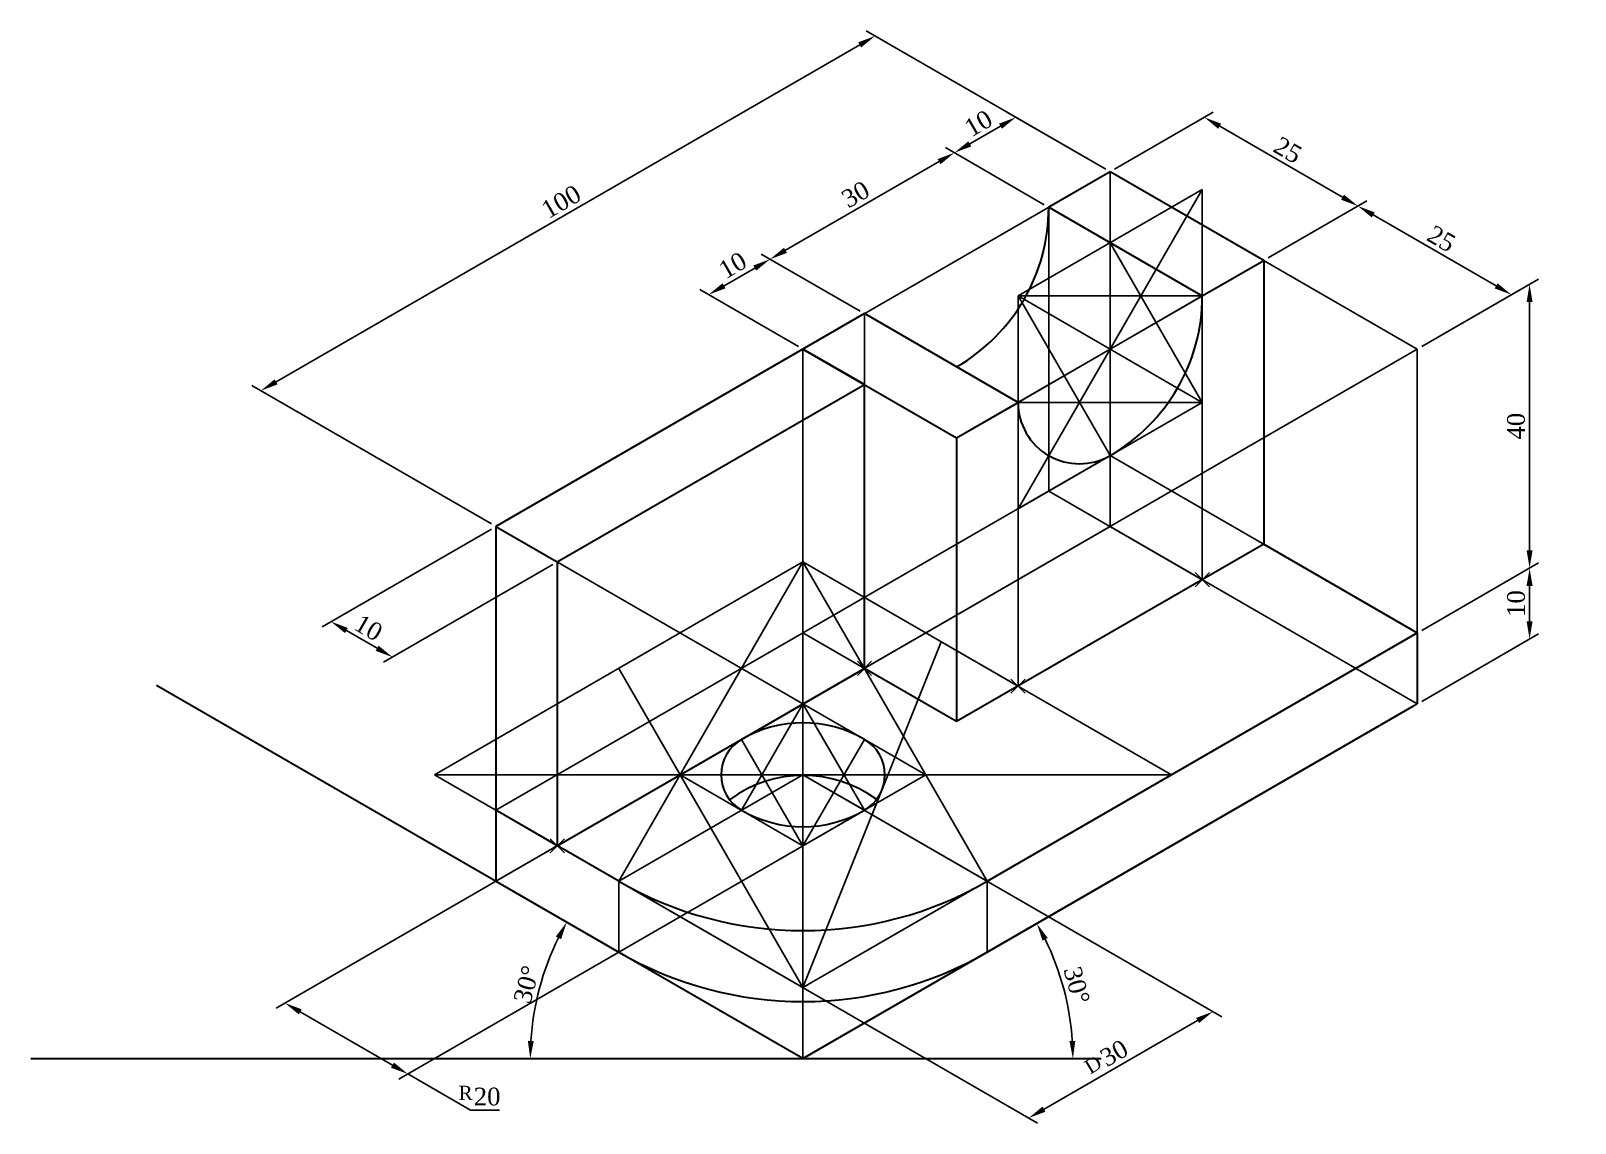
# Model space of a CAD drawing. Header units: millimetres. Extents: x 195 to 413, y 101 to 255.
import ezdxf

# ---------------------------------------------------------------- set-up
doc = ezdxf.new("R2010")
doc.units = ezdxf.units.MM
doc.header["$PDMODE"] = 3
doc.header["$PDSIZE"] = 1
for name, color, linetype, lineweight in [('Axis', 250, 'Continuous', 30), ('Dimension', 3, 'Continuous', 9), ('Thick', 1, 'Continuous', 30)]:
    doc.layers.add(name, color=color, linetype=linetype, lineweight=lineweight)
doc.layers.add('Thin', color=4, linetype='Continuous')
doc.styles.add('Drawing', font='times.ttf')
doc.styles.get("Standard").update_dxf_attribs({"font": 'times.ttf'})
doc.dimstyles.new('Copy of ISO-25', dxfattribs={"dimtxt": 2.5, "dimasz": 2.5, "dimexe": 1.25, "dimexo": 0.625, "dimtad": 1, "dimtoh": 1, "dimdsep": 46, "dimtxsty": 'Standard', "dimcen": 2.5, "dimadec": 0, "dimazin": 0, "dimtfac": 1, "dimtmove": 0, "dimatfit": 3, "dimfxl": 1, "dimarcsym": 0})

# ---------------------------------------------------------------- blocks, each defined once
blk = doc.blocks.new('*D1')
at = {"layer": 'Defpoints', "color": 0, "transparency": 16777216}
for p in [(390.76, 160), (341.64, 116.61), (195.31, 110), (304.16, 110), (413.01, 110)]:
    blk.add_point(p, dxfattribs=at)
at = {"layer": 'Dimension', "color": 0, "lineweight": -2, "transparency": 16777216}
blk.add_arc((304.16, 110), 38.05, 3.7648, 26.2352, dxfattribs=at)
at = {"layer": 'Dimension', "color": 0, "transparency": 16777216}
for points in [[(337.93, 126.63), (338.66, 127.02), (337.12, 129.03)], [(342.55, 112.51), (341.72, 112.49), (342.21, 110)]]:
    blk.add_solid(points, dxfattribs=at)
at = {"layer": 'Dimension', "color": 0, "transparency": 16777216, "insert": (342.75, 120.34), "char_height": 2.5, "attachment_point": 5, "rotation": 285}
blk.add_mtext('30°', dxfattribs=at)
blk = doc.blocks.new('*D2')
at = {"layer": 'Defpoints', "color": 0, "transparency": 16777216}
for p in [(213.04, 162.61), (268.03, 123.15), (195.31, 110), (304.16, 110), (413.01, 110)]:
    blk.add_point(p, dxfattribs=at)
at = {"layer": 'Dimension', "color": 0, "lineweight": -2, "transparency": 16777216}
blk.add_arc((304.16, 110), 38.45, 153.7257, 176.2743, dxfattribs=at)
at = {"layer": 'Dimension', "color": 0, "transparency": 16777216}
for points in [[(269.31, 127.22), (270.05, 126.83), (270.86, 129.23)], [(266.21, 112.49), (265.37, 112.51), (265.71, 110)]]:
    blk.add_solid(points, dxfattribs=at)
at = {"layer": 'Dimension', "color": 0, "transparency": 16777216, "insert": (265.19, 120.45), "char_height": 2.5, "attachment_point": 5, "rotation": 75}
blk.add_mtext('30°', dxfattribs=at)
blk = doc.blocks.new('*D4')
at = {"layer": 'Defpoints', "color": 0, "transparency": 16777216}
for p in [(390.76, 210), (406.59, 179.14), (390.76, 170)]:
    blk.add_point(p, dxfattribs=at)
at = {"layer": 'Dimension', "color": 0, "lineweight": -2, "transparency": 16777216}
for p, q in [((391.39, 210.36), (407.84, 219.86)), ((406.59, 216.64), (406.59, 181.64)), ((391.39, 170.36), (407.84, 179.86))]:
    blk.add_line(p, q, dxfattribs=at)
at = {"layer": 'Dimension', "color": 0, "transparency": 16777216}
for points in [[(406.17, 216.64), (407.01, 216.64), (406.59, 219.14)], [(406.17, 181.64), (407.01, 181.64), (406.59, 179.14)]]:
    blk.add_solid(points, dxfattribs=at)
at = {"layer": 'Dimension', "color": 0, "transparency": 16777216, "insert": (404.69, 199.14), "char_height": 2.5, "attachment_point": 5, "rotation": 90}
blk.add_mtext('40', dxfattribs=at)
blk = doc.blocks.new('*D5')
at = {"layer": 'Defpoints', "color": 0, "transparency": 16777216}
for p in [(390.76, 170), (406.59, 169.14), (390.76, 160)]:
    blk.add_point(p, dxfattribs=at)
at = {"layer": 'Dimension', "color": 0, "lineweight": -2, "transparency": 16777216}
for p, q in [((391.39, 170.36), (407.84, 179.86)), ((406.59, 176.64), (406.59, 171.64)), ((391.39, 160.36), (407.84, 169.86))]:
    blk.add_line(p, q, dxfattribs=at)
at = {"layer": 'Dimension', "color": 0, "transparency": 16777216}
for points in [[(406.17, 176.64), (407.01, 176.64), (406.59, 179.14)], [(406.17, 171.64), (407.01, 171.64), (406.59, 169.14)]]:
    blk.add_solid(points, dxfattribs=at)
at = {"layer": 'Dimension', "color": 0, "transparency": 16777216, "insert": (404.69, 174.14), "char_height": 2.5, "attachment_point": 5, "rotation": 90}
blk.add_mtext('10', dxfattribs=at)
blk = doc.blocks.new('*D6')
at = {"layer": 'Defpoints', "color": 0, "transparency": 16777216}
for p in [(347.46, 235), (382.39, 230.17), (369.11, 222.5)]:
    blk.add_point(p, dxfattribs=at)
at = {"layer": 'Dimension', "color": 0, "lineweight": -2, "transparency": 16777216}
for p, q in [((348.09, 235.36), (361.99, 243.39)), ((362.9, 241.42), (380.22, 231.42)), ((369.74, 222.86), (383.64, 230.89))]:
    blk.add_line(p, q, dxfattribs=at)
at = {"layer": 'Dimension', "color": 0, "transparency": 16777216}
for points in [[(363.11, 241.78), (362.69, 241.06), (360.74, 242.67)], [(380.43, 231.78), (380.01, 231.06), (382.39, 230.17)]]:
    blk.add_solid(points, dxfattribs=at)
at = {"layer": 'Dimension', "color": 0, "transparency": 16777216, "insert": (372.51, 238.06), "char_height": 2.5, "attachment_point": 5, "rotation": 330}
blk.add_mtext('25', dxfattribs=at)
blk = doc.blocks.new('*D7')
at = {"layer": 'Defpoints', "color": 0, "transparency": 16777216}
for p in [(369.11, 222.5), (404.04, 217.67), (390.76, 210)]:
    blk.add_point(p, dxfattribs=at)
at = {"layer": 'Dimension', "color": 0, "lineweight": -2, "transparency": 16777216}
for p, q in [((369.74, 222.86), (383.64, 230.89)), ((384.55, 228.92), (401.87, 218.92)), ((391.39, 210.36), (405.29, 218.39))]:
    blk.add_line(p, q, dxfattribs=at)
at = {"layer": 'Dimension', "color": 0, "transparency": 16777216}
for points in [[(384.76, 229.28), (384.34, 228.56), (382.39, 230.17)], [(402.08, 219.28), (401.67, 218.56), (404.04, 217.67)]]:
    blk.add_solid(points, dxfattribs=at)
at = {"layer": 'Dimension', "color": 0, "transparency": 16777216, "insert": (394.16, 225.56), "char_height": 2.5, "attachment_point": 5, "rotation": 330}
blk.add_mtext('25', dxfattribs=at)
blk = doc.blocks.new('*D8')
at = {"layer": 'Defpoints', "color": 0, "transparency": 16777216}
for p in [(334.16, 242.68), (347.46, 235), (338.8, 230)]:
    blk.add_point(p, dxfattribs=at)
at = {"layer": 'Dimension', "color": 0, "lineweight": -2, "transparency": 16777216}
for p, q in [((346.84, 235.36), (332.91, 243.4)), ((327.67, 238.93), (332, 241.43)), ((338.18, 230.36), (324.25, 238.4))]:
    blk.add_line(p, q, dxfattribs=at)
at = {"layer": 'Dimension', "color": 0, "transparency": 16777216}
for points in [[(331.79, 241.79), (332.21, 241.07), (334.16, 242.68)], [(327.46, 239.29), (327.88, 238.57), (325.5, 237.68)]]:
    blk.add_solid(points, dxfattribs=at)
at = {"layer": 'Dimension', "color": 0, "transparency": 16777216, "insert": (328.89, 241.82), "char_height": 2.5, "attachment_point": 5, "rotation": 30}
blk.add_mtext('10', dxfattribs=at)
blk = doc.blocks.new('*D9')
at = {"layer": 'Defpoints', "color": 0, "transparency": 16777216}
for p in [(325.5, 237.68), (338.8, 230), (312.82, 215)]:
    blk.add_point(p, dxfattribs=at)
at = {"layer": 'Dimension', "color": 0, "lineweight": -2, "transparency": 16777216}
for p, q in [((338.18, 230.36), (324.25, 238.4)), ((301.69, 223.93), (323.34, 236.43)), ((312.2, 215.36), (298.27, 223.4))]:
    blk.add_line(p, q, dxfattribs=at)
at = {"layer": 'Dimension', "color": 0, "transparency": 16777216}
for points in [[(323.13, 236.79), (323.55, 236.07), (325.5, 237.68)], [(301.48, 224.29), (301.9, 223.57), (299.52, 222.68)]]:
    blk.add_solid(points, dxfattribs=at)
at = {"layer": 'Dimension', "color": 0, "transparency": 16777216, "insert": (311.57, 231.82), "char_height": 2.5, "attachment_point": 5, "rotation": 30}
blk.add_mtext('30', dxfattribs=at)
blk = doc.blocks.new('*D10')
at = {"layer": 'Defpoints', "color": 0, "transparency": 16777216}
for p in [(290.86, 217.68), (312.82, 215), (304.16, 210)]:
    blk.add_point(p, dxfattribs=at)
at = {"layer": 'Dimension', "color": 0, "lineweight": -2, "transparency": 16777216}
for p, q in [((312.2, 215.36), (298.27, 223.4)), ((297.36, 221.43), (293.03, 218.93)), ((303.54, 210.36), (289.61, 218.4))]:
    blk.add_line(p, q, dxfattribs=at)
at = {"layer": 'Dimension', "color": 0, "transparency": 16777216}
for points in [[(297.15, 221.79), (297.57, 221.07), (299.52, 222.68)], [(292.82, 219.29), (293.24, 218.57), (290.86, 217.68)]]:
    blk.add_solid(points, dxfattribs=at)
at = {"layer": 'Dimension', "color": 0, "transparency": 16777216, "insert": (294.25, 221.82), "char_height": 2.5, "attachment_point": 5, "rotation": 30}
blk.add_mtext('10', dxfattribs=at)
blk = doc.blocks.new('*D11')
at = {"layer": 'Defpoints', "color": 0, "transparency": 16777216}
for p in [(314.32, 254.14), (347.46, 235), (260.86, 185)]:
    blk.add_point(p, dxfattribs=at)
at = {"layer": 'Dimension', "color": 0, "lineweight": -2, "transparency": 16777216}
for p, q in [((346.84, 235.36), (313.07, 254.86)), ((229.88, 205.39), (312.15, 252.89)), ((260.23, 185.36), (226.47, 204.86))]:
    blk.add_line(p, q, dxfattribs=at)
at = {"layer": 'Dimension', "color": 0, "transparency": 16777216}
for points in [[(311.95, 253.25), (312.36, 252.53), (314.32, 254.14)], [(229.67, 205.75), (230.09, 205.03), (227.72, 204.14)]]:
    blk.add_solid(points, dxfattribs=at)
at = {"layer": 'Dimension', "color": 0, "transparency": 16777216, "insert": (270.07, 230.78), "char_height": 2.5, "attachment_point": 5, "rotation": 30}
blk.add_mtext('100', dxfattribs=at)
blk = doc.blocks.new('*D12')
at = {"layer": 'Defpoints', "color": 0, "transparency": 16777216}
for p in [(260.86, 185), (269.52, 180), (246.29, 166.59)]:
    blk.add_point(p, dxfattribs=at)
at = {"layer": 'Dimension', "color": 0, "lineweight": -2, "transparency": 16777216}
for p, q in [((260.23, 184.64), (236.38, 170.87)), ((268.89, 179.64), (245.04, 165.87)), ((239.79, 170.34), (244.12, 167.84))]:
    blk.add_line(p, q, dxfattribs=at)
at = {"layer": 'Dimension', "color": 0, "transparency": 16777216}
for points in [[(240, 170.7), (239.59, 169.98), (237.63, 171.59)], [(244.33, 168.2), (243.92, 167.48), (246.29, 166.59)]]:
    blk.add_solid(points, dxfattribs=at)
at = {"layer": 'Dimension', "color": 0, "transparency": 16777216, "insert": (242.91, 170.73), "char_height": 2.5, "attachment_point": 5, "rotation": 330}
blk.add_mtext('10', dxfattribs=at)
blk = doc.blocks.new('*D14')
at = {"layer": 'Defpoints', "color": 0, "transparency": 16777216}
for p in [(295.5, 155), (312.82, 145), (248.45, 107.84)]:
    blk.add_point(p, dxfattribs=at)
at = {"layer": 'Dimension', "color": 0, "lineweight": -2, "transparency": 16777216}
for p, q in [((294.88, 154.64), (229.88, 117.11)), ((312.2, 144.64), (247.2, 107.11)), ((233.29, 116.59), (246.28, 109.09)), ((248.45, 107.84), (257.27, 102.74)), ((257.27, 102.74), (261.37, 102.74))]:
    blk.add_line(p, q, dxfattribs=at)
at = {"layer": 'Dimension', "color": 0, "transparency": 16777216}
for points in [[(233.5, 116.95), (233.08, 116.22), (231.13, 117.84)], [(246.49, 109.45), (246.07, 108.72), (248.45, 107.84)]]:
    blk.add_solid(points, dxfattribs=at)
at = {"layer": 'Dimension', "color": 0, "transparency": 16777216, "insert": (259.63, 104.64), "char_height": 2.5, "attachment_point": 5}
blk.add_mtext('20', dxfattribs=at)
blk = doc.blocks.new('*D15')
at = {"layer": 'Defpoints', "color": 0, "transparency": 16777216}
for p in [(304.16, 150), (278.18, 135), (361.96, 116.63)]:
    blk.add_point(p, dxfattribs=at)
at = {"layer": 'Dimension', "color": 0, "lineweight": -2, "transparency": 16777216}
for p, q in [((304.79, 149.64), (363.21, 115.91)), ((278.8, 134.64), (337.23, 100.91)), ((338.14, 102.88), (359.79, 115.38))]:
    blk.add_line(p, q, dxfattribs=at)
at = {"layer": 'Dimension', "color": 0, "transparency": 16777216}
for points in [[(359.58, 115.74), (360, 115.02), (361.96, 116.63)], [(337.93, 103.24), (338.35, 102.52), (335.98, 101.63)]]:
    blk.add_solid(points, dxfattribs=at)
at = {"layer": 'Dimension', "color": 0, "transparency": 16777216, "insert": (348.02, 110.78), "char_height": 2.5, "attachment_point": 5, "rotation": 30}
blk.add_mtext('30', dxfattribs=at)

msp = doc.modelspace()

# ---------------------------------------------------------------- linework, layer by layer
at = {"layer": 'Axis'}
for p, q in [((304.16, 110.003), (213.035, 162.614)), ((304.16, 110.003), (390.342, 159.759)), ((195.312, 110.003), (346.208, 110.003))]:
    msp.add_line(p, q, dxfattribs=at)
at = {"layer": 'Dimension'}
msp.add_line((334.471, 202.503), (334.471, 217.503), dxfattribs=at)
at = {"layer": 'Thick'}
for p, q in [((347.462, 235.003), (338.801, 230.003)), ((369.112, 222.503), (347.462, 235.003)), ((338.801, 230.003), (360.452, 217.503)), ((360.452, 217.503), (369.112, 222.503)), ((369.112, 222.503), (369.112, 182.503)), ((312.821, 215.003), (260.859, 185.003)), ((334.471, 202.503), (312.821, 215.003)), ((312.821, 205.003), (304.16, 210.003)), ((304.16, 210.003), (325.811, 197.503)), ((269.519, 180.003), (312.821, 205.003)), ((312.821, 165.003), (312.821, 205.003)), ((325.811, 197.503), (334.471, 202.503)), ((325.811, 197.503), (325.811, 157.503)), ((260.859, 185.003), (269.519, 180.003)), ((260.859, 185.003), (260.859, 145.003)), ((369.112, 182.503), (325.811, 157.503)), ((369.112, 182.503), (390.763, 170.003)), ((269.519, 180.003), (269.519, 140.003)), ((330.141, 135.003), (390.763, 170.003)), ((390.763, 170.003), (390.763, 160.003)), ((269.519, 140.003), (312.821, 165.003)), ((325.811, 157.503), (312.821, 165.003)), ((330.141, 125.003), (390.342, 159.759)), ((260.859, 145.003), (260.859, 135.003)), ((278.18, 135.003), (260.859, 145.003)), ((260.859, 135.003), (278.18, 125.003))]:
    msp.add_line(p, q, dxfattribs=at)
for centre, radius, start, end in [((312.821, 230.003), 25.981, 300, 0), ((334.471, 217.503), 25.981, 300, 0), ((343.132, 202.503), 8.66, 180, 300), ((304.16, 140.003), 17.321, 60, 120), ((298.387, 150.003), 5.774, 120, 240), ((309.934, 150.003), 5.774, 300, 60), ((304.204, 132.443), 17.483, 53.71385, 126.51286), ((304.16, 160.003), 17.321, 240, 300), ((304.16, 180.003), 51.962, 240, 300), ((304.16, 170.003), 51.962, 240, 300)]:
    msp.add_arc(centre, radius, start, end, dxfattribs=at)
at = {"layer": 'Thin'}
for p, q in [((347.462, 235.003), (260.859, 185.003)), ((347.462, 195.003), (347.462, 235.003)), ((390.763, 210.003), (347.462, 235.003)), ((360.452, 232.503), (334.471, 217.503)), ((334.471, 187.503), (360.452, 232.503)), ((360.452, 217.503), (360.452, 232.503)), ((360.452, 232.503), (360.452, 202.503)), ((338.801, 190.003), (338.801, 230.003)), ((360.452, 217.503), (338.801, 230.003)), ((360.452, 202.503), (347.462, 225.003)), ((325.811, 197.503), (369.112, 222.503)), ((369.112, 182.503), (369.112, 222.503)), ((334.471, 202.503), (360.452, 217.503)), ((334.471, 217.503), (334.471, 187.503)), ((360.452, 202.503), (334.471, 217.503)), ((334.471, 217.503), (347.462, 195.003)), ((334.471, 217.503), (360.452, 217.503)), ((360.452, 177.503), (360.452, 217.503)), ((312.821, 175.003), (312.821, 215.003)), ((312.821, 215.003), (334.471, 202.503)), ((304.16, 160.003), (390.763, 210.003)), ((304.16, 170.003), (304.16, 210.003)), ((325.811, 197.503), (304.16, 210.003)), ((390.763, 170.003), (390.763, 210.003)), ((269.519, 180.003), (312.821, 205.003)), ((334.471, 162.503), (334.471, 202.503)), ((360.452, 202.503), (334.471, 187.503)), ((360.452, 202.503), (334.471, 202.503)), ((325.811, 157.503), (325.811, 197.503)), ((260.859, 145.003), (347.462, 195.003)), ((347.462, 185.003), (347.462, 195.003)), ((390.763, 170.003), (347.462, 195.003)), ((360.452, 177.503), (338.801, 190.003)), ((260.859, 135.003), (347.462, 185.003)), ((260.859, 145.003), (260.859, 185.003)), ((260.859, 185.003), (304.16, 160.003)), ((347.462, 185.003), (390.763, 160.003)), ((325.811, 157.503), (369.112, 182.503)), ((252.199, 150.003), (304.16, 180.003)), ((269.519, 180.003), (269.519, 140.003)), ((304.16, 180.003), (278.18, 135.003)), ((304.16, 180.003), (356.122, 150.003)), ((304.16, 180.003), (304.16, 150.003)), ((304.16, 180.003), (330.141, 135.003)), ((334.471, 162.503), (312.821, 175.003)), ((304.16, 120.003), (390.763, 170.003)), ((312.821, 165.003), (304.16, 170.003)), ((304.16, 170.003), (325.811, 157.503)), ((390.763, 160.003), (390.763, 170.003)), ((304.16, 120.003), (323.646, 168.753)), ((269.519, 140.003), (312.821, 165.003)), ((304.16, 120.003), (278.18, 165.003)), ((304.16, 160.003), (286.84, 150.003)), ((304.16, 160.003), (295.5, 145.003)), ((304.16, 110.003), (390.763, 160.003)), ((304.16, 120.003), (304.16, 160.003)), ((321.481, 150.003), (304.16, 160.003)), ((304.16, 160.003), (312.821, 145.003)), ((304.16, 160.003), (304.16, 150.003)), ((304.16, 140.003), (295.5, 155.003)), ((304.16, 140.003), (312.821, 155.003)), ((278.18, 135.003), (252.199, 150.003)), ((252.199, 150.003), (356.122, 150.003)), ((304.16, 150.003), (278.18, 135.003)), ((286.84, 150.003), (304.16, 140.003)), ((330.141, 135.003), (304.16, 150.003)), ((304.16, 150.003), (312.821, 145.003)), ((312.821, 145.003), (321.481, 150.003)), ((260.859, 135.003), (260.859, 145.003)), ((304.16, 120.003), (260.859, 145.003)), ((269.519, 140.003), (260.859, 145.003)), ((304.16, 140.003), (312.821, 145.003)), ((304.16, 110.003), (260.859, 135.003)), ((278.18, 135.003), (278.18, 125.003)), ((304.16, 120.003), (330.141, 135.003)), ((330.141, 135.003), (330.141, 125.003)), ((304.16, 110.003), (304.16, 120.003))]:
    msp.add_line(p, q, dxfattribs=at)
for p in [(360.452, 177.503), (312.821, 165.003), (334.471, 162.503), (269.519, 140.003)]:
    msp.add_point(p, dxfattribs=at)

# ---------------------------------------------------------------- texts
at = {"layer": 'Dimension', "style": 'Drawing'}
msp.add_text('D', height=2, rotation=31.0272, dxfattribs=at).set_placement((344.645, 107.734))
msp.add_text('R', height=2, dxfattribs=at).set_placement((255.584, 104.174))

# ---------------------------------------------------------------- dimensions: what is measured, and where the dimension line sits
at = {"layer": 'Dimension'}
for p1, p2, distance, picture, middle in [((260.859, 185.003), (347.462, 235.003), 33.143, '*D11', (270.069, 230.78)), ((338.801, 230.003), (347.462, 235.003), 13.297, '*D8', (328.886, 241.822)), ((347.462, 235.003), (369.112, 222.503), 13.276, '*D6', (372.511, 238.06)), ((312.821, 215.003), (338.801, 230.003), 13.297, '*D9', (311.566, 231.822)), ((369.112, 222.503), (390.763, 210.003), 13.276, '*D7', (394.162, 225.56)), ((312.821, 215.003), (304.16, 210.003), -13.297, '*D10', (294.245, 221.822)), ((390.763, 210.003), (390.763, 170.003), 15.828, '*D4', (404.695, 199.141)), ((260.859, 185.003), (269.519, 180.003), -23.229, '*D12', (242.908, 170.734)), ((390.763, 170.003), (390.763, 160.003), 15.828, '*D5', (404.695, 174.141)), ((278.18, 135.003), (304.16, 150.003), -57.797, '*D15', (348.019, 110.776))]:
    dim = msp.add_aligned_dim(p1=p1, p2=p2, distance=distance, dimstyle='Copy of ISO-25', dxfattribs=at)
    dim.commit()
    dim.dimension.update_dxf_attribs({"geometry": picture, "text_midpoint": middle})
for base, line2, picture, middle in [((268.026, 123.154), ((304.16, 110.003), (213.035, 162.614)), '*D2', (265.186, 120.446)), ((341.636, 116.611), ((304.16, 110.003), (390.763, 160.003)), '*D1', (342.75, 120.343))]:
    dim = msp.add_angular_dim_2l(base=base, line1=((195.312, 110.003), (413.009, 110.003)), line2=line2, dimstyle='Copy of ISO-25', dxfattribs=at)
    dim.commit()
    dim.dimension.update_dxf_attribs({"geometry": picture, "text_midpoint": middle})
dim = msp.add_linear_dim(base=(248.446, 107.836), p1=(295.5, 155.003), p2=(312.821, 145.003), angle=330, dimstyle='Copy of ISO-25', dxfattribs=at)
dim.commit()
dim.dimension.update_dxf_attribs({"geometry": '*D14', "text_midpoint": (259.631, 102.744), "dimtype": 161})

doc.saveas('drawing.dxf')
